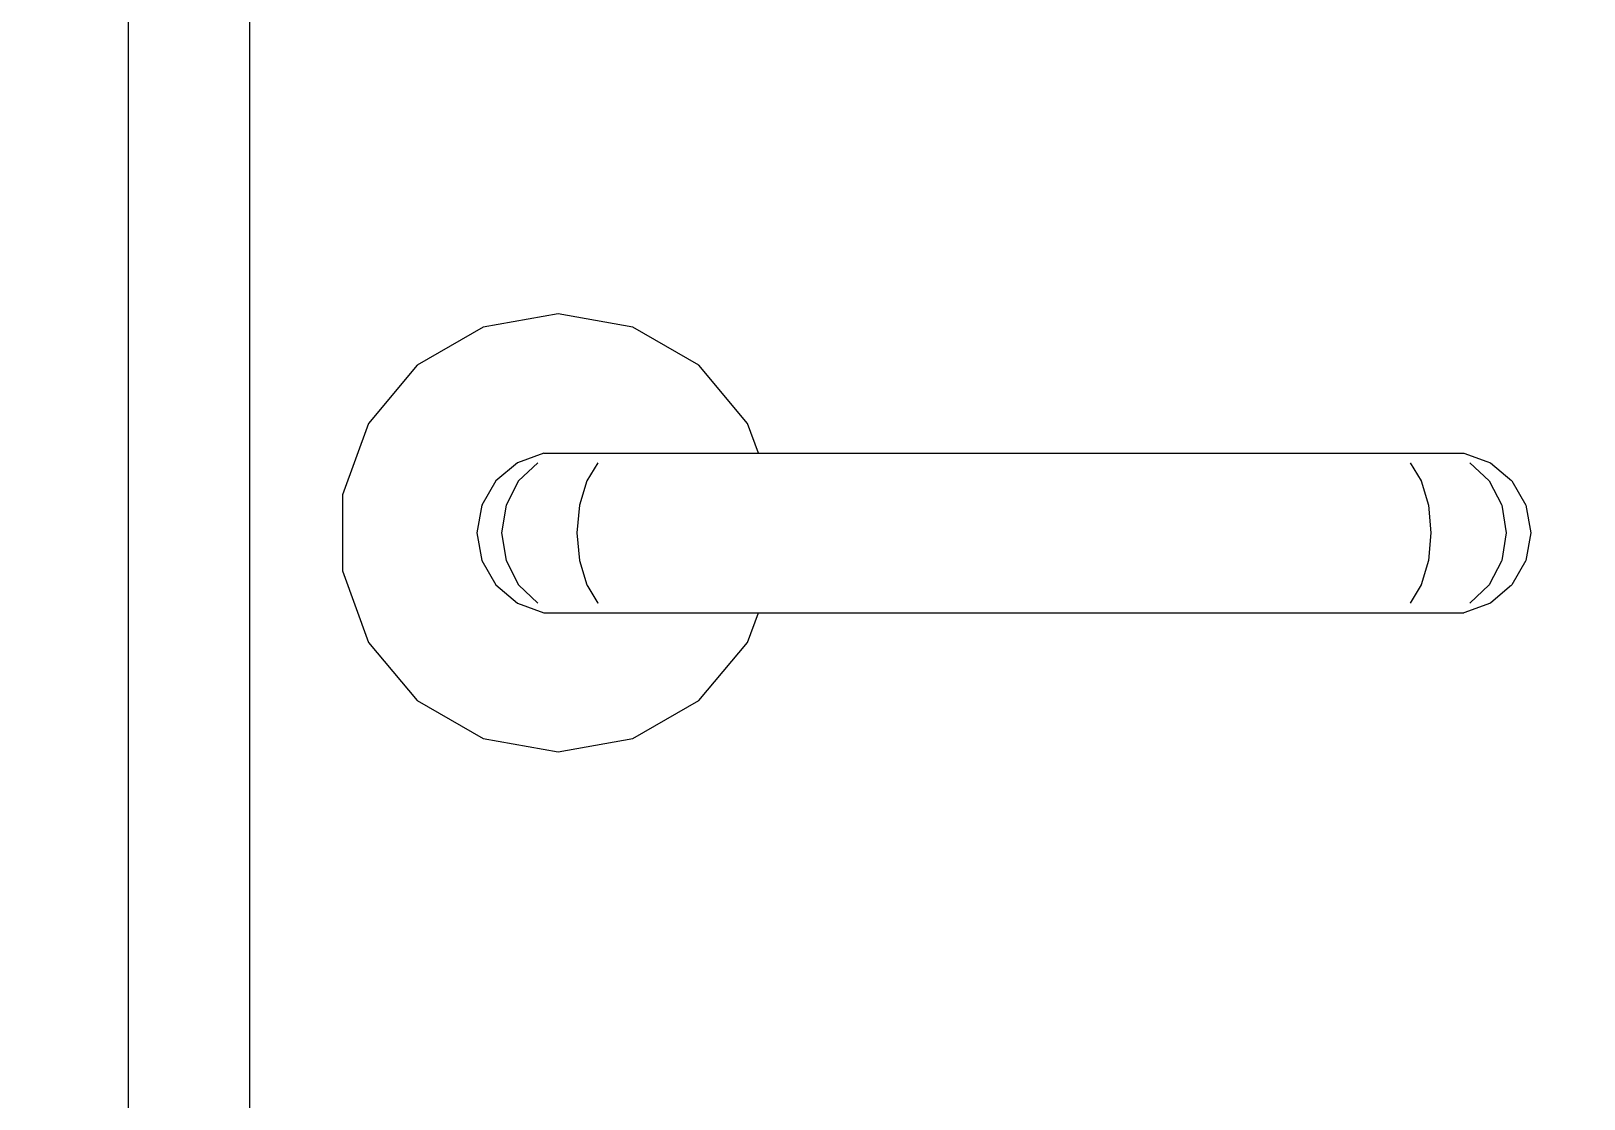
# Model space of a CAD drawing. Header units: millimetres. Extents: x -15634 to 67596, y -3027 to 55843.
# Drawn here: x 11357.4 to 11548.9, y 13125.8 to 13257.5 of the extents above; entities that cross this region are included whole.
import ezdxf

# ---------------------------------------------------------------- set-up
doc = ezdxf.new("R2010")
doc.units = ezdxf.units.MM
doc.header["$MEASUREMENT"] = 0
doc.set_wipeout_variables(frame=1)
doc.linetypes.add('Wipeout_Contour', pattern=[1000, 0, -1000])
doc.layers.add('Dimensioning - General', color=7, linetype='Continuous')
doc.layers.add('Structural - Bearing', color=7, linetype='Continuous')
for name, color, linetype, lineweight, true_color in [('Dimensioning - General_Pen_No__61', 7, 'Continuous', 20, 0x6a6a6a), ('Dimensioning - General_Pen_No__88', 7, 'Continuous', 20, 0xfd4435), ('Structural - Bearing_Pen_No__82', 7, 'Continuous', 20, 0xaaaaaa)]:
    doc.layers.add(name, color=color, linetype=linetype, lineweight=lineweight, true_color=true_color)
doc.styles.add('GENERATED_STYLE_6', font='calibril.ttf')
doc.dimstyles.new('GENERATED_STYLE__3', dxfattribs={"dimtxt": 195.999997, "dimasz": 106.4, "dimexe": 0.18, "dimexo": 0.0625, "dimgap": 0.09, "dimtad": 1, "dimdec": 0, "dimlfac": 0.1, "dimzin": 0, "dimdsep": 46, "dimtxsty": 'GENERATED_STYLE_6', "dimblk": 'ARROWHEAD_2', "dimblk1": 'ARROWHEAD_2', "dimblk2": 'ARROWHEAD_2', "dimcen": 0.09, "dimse1": 1, "dimse2": 1, "dimclrd": 256, "dimclre": 256, "dimclrt": 256, "dimadec": 0, "dimazin": 0, "dimtfac": 1, "dimtdec": 4, "dimtmove": 0, "dimatfit": 3, "dimfxl": 1, "dimtolj": 1, "dimtzin": 0, "dimarcsym": 0})

# ---------------------------------------------------------------- blocks, each defined once
blk = doc.blocks.new('*D43')
at = {"layer": 'Dimensioning - General_Pen_No__61', "color": 251, "linetype": 'Continuous', "lineweight": 20, "true_color": 0x6a6a6a, "transparency": 16777216}
for p, q in [((27454.43, 14836.02), (27594.43, 14755.19)), ((27629.43, 14795.6), (27419.43, 14795.6)), ((27524.43, 12095.6), (27524.43, 14795.6)), ((27454.43, 12136.02), (27594.43, 12055.19)), ((27629.43, 12095.6), (27419.43, 12095.6)), ((27524.43, 12027.14), (27524.43, 12095.6))]:
    blk.add_line(p, q, dxfattribs=at)
at = {"layer": 'Dimensioning - General_Pen_No__88', "color": 20, "lineweight": 20, "true_color": 0xfd4435, "transparency": 16777216, "char_height": 196, "attachment_point": 7, "rotation": 90, "style": 'GENERATED_STYLE_6'}
for s, insert in [('\\A1;{\\pql;\\fCalibri Light|b0|i0|c0|p34;20}', (27485.23, 14437.36)), ('\\A1;{\\pql;\\fCalibri Light|b0|i0|c0|p34;270}', (27485.23, 13207.27))]:
    blk.add_mtext(s, dxfattribs=dict(at, insert=insert))
blk = doc.blocks.new('ARROWHEAD_2')
at = {"color": 0, "linetype": 'Continuous', "lineweight": 0}
for p, q in [((-0.3781, -0.655), (0.3781, 0.655)), ((0, 0), (-1, 0))]:
    blk.add_line(p, q, dxfattribs=at)
blk = doc.blocks.new('*D91')
at = {"layer": 'Dimensioning - General_Pen_No__61', "color": 251, "linetype": 'Continuous', "lineweight": 20, "true_color": 0x6a6a6a, "transparency": 16777216}
for p, q in [((28004.43, 14836.02), (28144.43, 14755.19)), ((28179.43, 14795.6), (27969.43, 14795.6)), ((28074.43, 12095.6), (28074.43, 14795.6)), ((28004.43, 12136.02), (28144.43, 12055.19)), ((28179.43, 12095.6), (27969.43, 12095.6))]:
    blk.add_line(p, q, dxfattribs=at)
at = {"layer": 'Dimensioning - General_Pen_No__88', "color": 20, "lineweight": 20, "true_color": 0xfd4435, "transparency": 16777216, "char_height": 196, "attachment_point": 7, "rotation": 90, "style": 'GENERATED_STYLE_6'}
for s, insert in [('\\A1;{\\pql;\\fCalibri Light|b0|i0|c0|p34;20}', (28035.23, 14437.36)), ('\\A1;{\\pql;\\fCalibri Light|b0|i0|c0|p34;270}', (28035.23, 13207.27))]:
    blk.add_mtext(s, dxfattribs=dict(at, insert=insert))
blk = doc.blocks.new('*D124')
at = {"layer": 'Dimensioning - General_Pen_No__61', "color": 251, "linetype": 'Continuous', "lineweight": 20, "true_color": 0x6a6a6a, "transparency": 16777216}
for p, q in [((28554.43, 15036.02), (28694.43, 14955.19)), ((28729.43, 14995.6), (28519.43, 14995.6)), ((28624.43, 12095.6), (28624.43, 14995.6)), ((28554.43, 12136.02), (28694.43, 12055.19)), ((28729.43, 12095.6), (28519.43, 12095.6))]:
    blk.add_line(p, q, dxfattribs=at)
at = {"layer": 'Dimensioning - General_Pen_No__88', "color": 20, "lineweight": 20, "true_color": 0xfd4435, "transparency": 16777216, "insert": (28585.23, 13307.27), "char_height": 196, "attachment_point": 7, "rotation": 90, "style": 'GENERATED_STYLE_6'}
blk.add_mtext('\\A1;{\\pql;\\fCalibri Light|b0|i0|c0|p34;290}', dxfattribs=at)
blk = doc.blocks.new('*D139')
at = {"layer": 'Dimensioning - General_Pen_No__61', "color": 251, "linetype": 'Continuous', "lineweight": 20, "true_color": 0x6a6a6a, "transparency": 16777216}
for p, q in [((34964.93, 14836.02), (35104.93, 14755.19)), ((35139.93, 14795.6), (34929.93, 14795.6)), ((35034.93, 12095.6), (35034.93, 14795.6)), ((34964.93, 12136.02), (35104.93, 12055.19)), ((35139.93, 12095.6), (34929.93, 12095.6)), ((35034.93, 12027.14), (35034.93, 12095.6))]:
    blk.add_line(p, q, dxfattribs=at)
at = {"layer": 'Dimensioning - General_Pen_No__88', "color": 20, "lineweight": 20, "true_color": 0xfd4435, "transparency": 16777216, "char_height": 196, "attachment_point": 7, "rotation": 90, "style": 'GENERATED_STYLE_6'}
for s, insert in [('\\A1;{\\pql;\\fCalibri Light|b0|i0|c0|p34;20}', (34995.73, 14437.36)), ('\\A1;{\\pql;\\fCalibri Light|b0|i0|c0|p34;270}', (34995.73, 13207.27))]:
    blk.add_mtext(s, dxfattribs=dict(at, insert=insert))
blk = doc.blocks.new('*D187')
at = {"layer": 'Dimensioning - General_Pen_No__61', "color": 251, "linetype": 'Continuous', "lineweight": 20, "true_color": 0x6a6a6a, "transparency": 16777216}
for p, q in [((35514.93, 14836.02), (35654.93, 14755.19)), ((35689.93, 14795.6), (35479.93, 14795.6)), ((35584.93, 12095.6), (35584.93, 14795.6)), ((35514.93, 12136.02), (35654.93, 12055.19)), ((35689.93, 12095.6), (35479.93, 12095.6))]:
    blk.add_line(p, q, dxfattribs=at)
at = {"layer": 'Dimensioning - General_Pen_No__88', "color": 20, "lineweight": 20, "true_color": 0xfd4435, "transparency": 16777216, "char_height": 196, "attachment_point": 7, "rotation": 90, "style": 'GENERATED_STYLE_6'}
for s, insert in [('\\A1;{\\pql;\\fCalibri Light|b0|i0|c0|p34;20}', (35545.73, 14437.36)), ('\\A1;{\\pql;\\fCalibri Light|b0|i0|c0|p34;270}', (35545.73, 13207.27))]:
    blk.add_mtext(s, dxfattribs=dict(at, insert=insert))
blk = doc.blocks.new('*D220')
at = {"layer": 'Dimensioning - General_Pen_No__61', "color": 251, "linetype": 'Continuous', "lineweight": 20, "true_color": 0x6a6a6a, "transparency": 16777216}
for p, q in [((36064.93, 15036.02), (36204.93, 14955.19)), ((36239.93, 14995.6), (36029.93, 14995.6)), ((36134.93, 12095.6), (36134.93, 14995.6)), ((36064.93, 12136.02), (36204.93, 12055.19)), ((36239.93, 12095.6), (36029.93, 12095.6))]:
    blk.add_line(p, q, dxfattribs=at)
at = {"layer": 'Dimensioning - General_Pen_No__88', "color": 20, "lineweight": 20, "true_color": 0xfd4435, "transparency": 16777216, "insert": (36095.73, 13307.27), "char_height": 196, "attachment_point": 7, "rotation": 90, "style": 'GENERATED_STYLE_6'}
blk.add_mtext('\\A1;{\\pql;\\fCalibri Light|b0|i0|c0|p34;290}', dxfattribs=at)

msp = doc.modelspace()

# ---------------------------------------------------------------- wipeouts: each hides what was drawn before it
at = {"color": 254, "linetype": 'Wipeout_Contour', "lineweight": 0, "ltscale": 69831.840924}
msp.add_wipeout([(11369.37, 14270.6), (11357.37, 14282.6), (11357.37, 12195.6), (11369.37, 12195.6)], dxfattribs=at).dxf.layer = 'Structural - Bearing'
at = {"color": 254, "linetype": 'Wipeout_Contour', "lineweight": 0, "ltscale": 488636.455179}
msp.add_wipeout([(11395.78, 13200.29), (11395.78, 13190.92), (11398.98, 13182.1), (11405.01, 13174.92), (11413.13, 13170.23), (11422.37, 13168.6), (11431.6, 13170.23), (11439.72, 13174.92), (11445.75, 13182.1), (11447.08, 13185.76), (11437.6, 13185.76), (11420.63, 13185.76), (11417.37, 13186.94), (11414.71, 13189.18), (11412.97, 13192.18), (11412.37, 13195.6), (11412.97, 13199.02), (11414.71, 13202.03), (11417.37, 13204.26), (11420.63, 13205.45), (11447.08, 13205.45), (11445.75, 13209.1), (11439.72, 13216.29), (11431.6, 13220.98), (11422.37, 13222.6), (11413.13, 13220.98), (11405.01, 13216.29), (11398.98, 13209.1)], dxfattribs=at).dxf.layer = 'Structural - Bearing'

# ---------------------------------------------------------------- next in the draw order: linework, layer by layer
at = {"layer": 'Structural - Bearing_Pen_No__82', "color": 253, "linetype": 'Continuous', "lineweight": 20, "true_color": 0xaaaaaa}
for p, q in [((11422.37, 13222.6), (11413.13, 13220.98)), ((11431.6, 13220.98), (11422.37, 13222.6)), ((11413.13, 13220.98), (11405.01, 13216.29)), ((11439.72, 13216.29), (11431.6, 13220.98)), ((11405.01, 13216.29), (11398.98, 13209.1)), ((11445.75, 13209.1), (11439.72, 13216.29)), ((11398.98, 13209.1), (11395.78, 13200.29)), ((11395.78, 13200.29), (11395.78, 13190.92)), ((11395.78, 13190.92), (11398.98, 13182.1)), ((11398.98, 13182.1), (11405.01, 13174.92)), ((11439.72, 13174.92), (11445.75, 13182.1)), ((11405.01, 13174.92), (11413.13, 13170.23)), ((11431.6, 13170.23), (11439.72, 13174.92)), ((11413.13, 13170.23), (11422.37, 13168.6)), ((11422.37, 13168.6), (11431.6, 13170.23))]:
    msp.add_line(p, q, dxfattribs=at)

# ---------------------------------------------------------------- next in the draw order: wipeouts: each hides what was drawn before it
at = {"color": 254, "linetype": 'Wipeout_Contour', "lineweight": 0, "ltscale": 69834.23987}
msp.add_wipeout([(11369.37, 12195.6), (11384.37, 12195.6), (11384.37, 14255.6), (11369.37, 14255.6)], dxfattribs=at).dxf.layer = 'Structural - Bearing'
at = {"color": 254, "linetype": 'Wipeout_Contour', "lineweight": 0, "ltscale": 69832.760031}
msp.add_wipeout([(11417.37, 13204.26), (11419.89, 13204.26), (11422.82, 13205.45), (11420.63, 13205.45)], dxfattribs=at).dxf.layer = 'Structural - Bearing'
at = {"color": 254, "linetype": 'Wipeout_Contour', "lineweight": 0, "ltscale": 69783.910881}
msp.add_wipeout([(11415.41, 13195.6), (11412.37, 13195.6), (11412.97, 13192.18), (11415.95, 13192.18)], dxfattribs=at).dxf.layer = 'Structural - Bearing'

# ---------------------------------------------------------------- next in the draw order: linework, layer by layer
at = {"layer": 'Structural - Bearing_Pen_No__82', "color": 253, "linetype": 'Continuous', "lineweight": 20, "true_color": 0xaaaaaa}
for p, q in [((11369.37, 12195.6), (11369.37, 14270.6)), ((11384.37, 12195.6), (11384.37, 14255.6))]:
    msp.add_line(p, q, dxfattribs=at)

# ---------------------------------------------------------------- next in the draw order: wipeouts: each hides what was drawn before it
at = {"color": 254, "linetype": 'Wipeout_Contour', "lineweight": 0, "ltscale": 69820.242532}
msp.add_wipeout([(11414.71, 13202.03), (11417.51, 13202.03), (11419.89, 13204.26), (11417.37, 13204.26)], dxfattribs=at).dxf.layer = 'Structural - Bearing'
at = {"color": 254, "linetype": 'Wipeout_Contour', "lineweight": 0, "ltscale": 69777.078065}
msp.add_wipeout([(11412.97, 13192.18), (11414.71, 13189.18), (11417.51, 13189.18), (11415.95, 13192.18)], dxfattribs=at).dxf.layer = 'Structural - Bearing'

# ---------------------------------------------------------------- next in the draw order: wipeouts: each hides what was drawn before it
at = {"color": 254, "linetype": 'Wipeout_Contour', "lineweight": 0, "ltscale": 69844.650951}
msp.add_wipeout([(11422.82, 13205.45), (11419.89, 13204.26), (11427.28, 13204.26), (11428.97, 13205.45)], dxfattribs=at).dxf.layer = 'Structural - Bearing'
at = {"color": 254, "linetype": 'Wipeout_Contour', "lineweight": 0, "ltscale": 69806.869502}
msp.add_wipeout([(11412.97, 13199.02), (11415.95, 13199.02), (11417.51, 13202.03), (11414.71, 13202.03)], dxfattribs=at).dxf.layer = 'Structural - Bearing'
at = {"color": 254, "linetype": 'Wipeout_Contour', "lineweight": 0, "ltscale": 69774.602858}
msp.add_wipeout([(11417.51, 13189.18), (11414.71, 13189.18), (11417.37, 13186.94), (11419.89, 13186.94)], dxfattribs=at).dxf.layer = 'Structural - Bearing'

# ---------------------------------------------------------------- next in the draw order: linework, layer by layer
at = {"layer": 'Structural - Bearing_Pen_No__82', "color": 253, "linetype": 'Continuous', "lineweight": 20, "true_color": 0xaaaaaa}
msp.add_line((11420.63, 13205.45), (11422.82, 13205.45), dxfattribs=at)

# ---------------------------------------------------------------- next in the draw order: wipeouts: each hides what was drawn before it
at = {"color": 254, "linetype": 'Wipeout_Contour', "lineweight": 0, "ltscale": 69834.018317}
msp.add_wipeout([(11417.51, 13202.03), (11425.9, 13202.03), (11427.28, 13204.26), (11419.89, 13204.26)], dxfattribs=at).dxf.layer = 'Structural - Bearing'
at = {"color": 254, "linetype": 'Wipeout_Contour', "lineweight": 0, "ltscale": 69794.257755}
msp.add_wipeout([(11412.97, 13199.02), (11412.37, 13195.6), (11415.41, 13195.6), (11415.95, 13199.02)], dxfattribs=at).dxf.layer = 'Structural - Bearing'
at = {"color": 254, "linetype": 'Wipeout_Contour', "lineweight": 0, "ltscale": 69776.780395}
msp.add_wipeout([(11419.89, 13186.94), (11417.37, 13186.94), (11420.63, 13185.76), (11422.82, 13185.76)], dxfattribs=at).dxf.layer = 'Structural - Bearing'

# ---------------------------------------------------------------- next in the draw order: linework, layer by layer
at = {"layer": 'Structural - Bearing_Pen_No__82', "color": 253, "linetype": 'Continuous', "lineweight": 20, "true_color": 0xaaaaaa}
for p, q in [((11420.63, 13205.45), (11417.37, 13204.26)), ((11412.97, 13199.02), (11412.37, 13195.6)), ((11412.37, 13195.6), (11412.97, 13192.18))]:
    msp.add_line(p, q, dxfattribs=at)

# ---------------------------------------------------------------- next in the draw order: wipeouts: each hides what was drawn before it
at = {"color": 254, "linetype": 'Wipeout_Contour', "lineweight": 0, "ltscale": 69865.031434}
msp.add_wipeout([(11428.97, 13205.45), (11427.28, 13204.26), (11436.71, 13204.26), (11437.14, 13205.45)], dxfattribs=at).dxf.layer = 'Structural - Bearing'
at = {"color": 254, "linetype": 'Wipeout_Contour', "lineweight": 0, "ltscale": 69822.048735}
msp.add_wipeout([(11415.95, 13199.02), (11425, 13199.02), (11425.9, 13202.03), (11417.51, 13202.03)], dxfattribs=at).dxf.layer = 'Structural - Bearing'
at = {"color": 254, "linetype": 'Wipeout_Contour', "lineweight": 0, "ltscale": 69799.845468}
msp.add_wipeout([(11424.69, 13195.6), (11415.41, 13195.6), (11415.95, 13192.18), (11425, 13192.18)], dxfattribs=at).dxf.layer = 'Structural - Bearing'

# ---------------------------------------------------------------- next in the draw order: linework, layer by layer
at = {"layer": 'Structural - Bearing_Pen_No__82', "color": 253, "linetype": 'Continuous', "lineweight": 20, "true_color": 0xaaaaaa}
for p, q in [((11422.82, 13205.45), (11428.97, 13205.45)), ((11417.37, 13204.26), (11414.71, 13202.03)), ((11419.89, 13204.26), (11417.51, 13202.03)), ((11412.97, 13192.18), (11414.71, 13189.18))]:
    msp.add_line(p, q, dxfattribs=at)

# ---------------------------------------------------------------- next in the draw order: wipeouts: each hides what was drawn before it
at = {"color": 254, "linetype": 'Wipeout_Contour', "lineweight": 0, "ltscale": 69857.364067}
msp.add_wipeout([(11427.28, 13204.26), (11425.9, 13202.03), (11436.36, 13202.03), (11436.71, 13204.26)], dxfattribs=at).dxf.layer = 'Structural - Bearing'
at = {"color": 254, "linetype": 'Wipeout_Contour', "lineweight": 0, "ltscale": 69810.190003}
msp.add_wipeout([(11415.41, 13195.6), (11424.69, 13195.6), (11425, 13199.02), (11415.95, 13199.02)], dxfattribs=at).dxf.layer = 'Structural - Bearing'
at = {"color": 254, "linetype": 'Wipeout_Contour', "lineweight": 0, "ltscale": 69792.263719}
msp.add_wipeout([(11425, 13192.18), (11415.95, 13192.18), (11417.51, 13189.18), (11425.9, 13189.18)], dxfattribs=at).dxf.layer = 'Structural - Bearing'

# ---------------------------------------------------------------- next in the draw order: linework, layer by layer
at = {"layer": 'Structural - Bearing_Pen_No__82', "color": 253, "linetype": 'Continuous', "lineweight": 20, "true_color": 0xaaaaaa}
for p, q in [((11414.71, 13202.03), (11412.97, 13199.02)), ((11417.51, 13202.03), (11415.95, 13199.02)), ((11415.95, 13199.02), (11415.41, 13195.6)), ((11415.41, 13195.6), (11415.95, 13192.18))]:
    msp.add_line(p, q, dxfattribs=at)

# ---------------------------------------------------------------- next in the draw order: wipeouts: each hides what was drawn before it
at = {"color": 254, "linetype": 'Wipeout_Contour', "lineweight": 0, "ltscale": 69982.758577}
msp.add_wipeout([(11437.14, 13205.45), (11436.71, 13204.26), (11518.03, 13204.26), (11517.6, 13205.45)], dxfattribs=at).dxf.layer = 'Structural - Bearing'
at = {"color": 254, "linetype": 'Wipeout_Contour', "lineweight": 0, "ltscale": 69847.596347}
msp.add_wipeout([(11425.9, 13202.03), (11425, 13199.02), (11436.13, 13199.02), (11436.36, 13202.03)], dxfattribs=at).dxf.layer = 'Structural - Bearing'
at = {"color": 254, "linetype": 'Wipeout_Contour', "lineweight": 0, "ltscale": 69826.568765}
msp.add_wipeout([(11424.69, 13195.6), (11425, 13192.18), (11436.13, 13192.18), (11436.05, 13195.6)], dxfattribs=at).dxf.layer = 'Structural - Bearing'
at = {"color": 254, "linetype": 'Wipeout_Contour', "lineweight": 0, "ltscale": 69788.387587}
msp.add_wipeout([(11425.9, 13189.18), (11417.51, 13189.18), (11419.89, 13186.94), (11427.28, 13186.94)], dxfattribs=at).dxf.layer = 'Structural - Bearing'

# ---------------------------------------------------------------- next in the draw order: linework, layer by layer
at = {"layer": 'Structural - Bearing_Pen_No__82', "color": 253, "linetype": 'Continuous', "lineweight": 20, "true_color": 0xaaaaaa}
for p, q in [((11447.08, 13205.45), (11445.75, 13209.1)), ((11428.97, 13205.45), (11437.14, 13205.45)), ((11427.28, 13204.26), (11425.9, 13202.03)), ((11415.95, 13192.18), (11417.51, 13189.18)), ((11414.71, 13189.18), (11417.37, 13186.94))]:
    msp.add_line(p, q, dxfattribs=at)

# ---------------------------------------------------------------- next in the draw order: wipeouts: each hides what was drawn before it
at = {"color": 254, "linetype": 'Wipeout_Contour', "lineweight": 0, "ltscale": 69977.597975}
msp.add_wipeout([(11436.71, 13204.26), (11436.36, 13202.03), (11518.38, 13202.03), (11518.03, 13204.26)], dxfattribs=at).dxf.layer = 'Structural - Bearing'
at = {"color": 254, "linetype": 'Wipeout_Contour', "lineweight": 0, "ltscale": 69836.909384}
msp.add_wipeout([(11425, 13199.02), (11424.69, 13195.6), (11436.05, 13195.6), (11436.13, 13199.02)], dxfattribs=at).dxf.layer = 'Structural - Bearing'
at = {"color": 254, "linetype": 'Wipeout_Contour', "lineweight": 0, "ltscale": 69817.822121}
msp.add_wipeout([(11425, 13192.18), (11425.9, 13189.18), (11436.36, 13189.18), (11436.13, 13192.18)], dxfattribs=at).dxf.layer = 'Structural - Bearing'
at = {"color": 254, "linetype": 'Wipeout_Contour', "lineweight": 0, "ltscale": 69788.680817}
msp.add_wipeout([(11427.28, 13186.94), (11419.89, 13186.94), (11422.82, 13185.76), (11428.97, 13185.76)], dxfattribs=at).dxf.layer = 'Structural - Bearing'

# ---------------------------------------------------------------- next in the draw order: linework, layer by layer
at = {"layer": 'Structural - Bearing_Pen_No__82', "color": 253, "linetype": 'Continuous', "lineweight": 20, "true_color": 0xaaaaaa}
for p, q in [((11425.9, 13202.03), (11425, 13199.02)), ((11425, 13199.02), (11424.69, 13195.6)), ((11424.69, 13195.6), (11425, 13192.18)), ((11417.51, 13189.18), (11419.89, 13186.94)), ((11417.37, 13186.94), (11420.63, 13185.76)), ((11420.63, 13185.76), (11422.82, 13185.76))]:
    msp.add_line(p, q, dxfattribs=at)

# ---------------------------------------------------------------- next in the draw order: wipeouts: each hides what was drawn before it
at = {"color": 254, "linetype": 'Wipeout_Contour', "lineweight": 0, "ltscale": 70100.541616}
msp.add_wipeout([(11517.6, 13205.45), (11518.03, 13204.26), (11527.46, 13204.26), (11525.77, 13205.45)], dxfattribs=at).dxf.layer = 'Structural - Bearing'
at = {"color": 254, "linetype": 'Wipeout_Contour', "lineweight": 0, "ltscale": 69969.690439}
msp.add_wipeout([(11436.36, 13202.03), (11436.13, 13199.02), (11518.6, 13199.02), (11518.38, 13202.03)], dxfattribs=at).dxf.layer = 'Structural - Bearing'
at = {"color": 254, "linetype": 'Wipeout_Contour', "lineweight": 0, "ltscale": 69949.667777}
msp.add_wipeout([(11436.05, 13195.6), (11436.13, 13192.18), (11518.6, 13192.18), (11518.68, 13195.6)], dxfattribs=at).dxf.layer = 'Structural - Bearing'
at = {"color": 254, "linetype": 'Wipeout_Contour', "lineweight": 0, "ltscale": 69811.748473}
msp.add_wipeout([(11425.9, 13189.18), (11427.28, 13186.94), (11436.71, 13186.94), (11436.36, 13189.18)], dxfattribs=at).dxf.layer = 'Structural - Bearing'

# ---------------------------------------------------------------- next in the draw order: linework, layer by layer
at = {"layer": 'Structural - Bearing_Pen_No__82', "color": 253, "linetype": 'Continuous', "lineweight": 20, "true_color": 0xaaaaaa}
for p, q in [((11437.14, 13205.45), (11517.6, 13205.45)), ((11425, 13192.18), (11425.9, 13189.18))]:
    msp.add_line(p, q, dxfattribs=at)

# ---------------------------------------------------------------- next in the draw order: wipeouts: each hides what was drawn before it
at = {"color": 254, "linetype": 'Wipeout_Contour', "lineweight": 0, "ltscale": 70097.895578}
msp.add_wipeout([(11518.03, 13204.26), (11518.38, 13202.03), (11528.83, 13202.03), (11527.46, 13204.26)], dxfattribs=at).dxf.layer = 'Structural - Bearing'
at = {"color": 254, "linetype": 'Wipeout_Contour', "lineweight": 0, "ltscale": 69959.990263}
msp.add_wipeout([(11436.13, 13199.02), (11436.05, 13195.6), (11518.68, 13195.6), (11518.6, 13199.02)], dxfattribs=at).dxf.layer = 'Structural - Bearing'
at = {"color": 254, "linetype": 'Wipeout_Contour', "lineweight": 0, "ltscale": 69939.968026}
msp.add_wipeout([(11436.13, 13192.18), (11436.36, 13189.18), (11518.38, 13189.18), (11518.6, 13192.18)], dxfattribs=at).dxf.layer = 'Structural - Bearing'
at = {"color": 254, "linetype": 'Wipeout_Contour', "lineweight": 0, "ltscale": 69809.077564}
msp.add_wipeout([(11427.28, 13186.94), (11428.97, 13185.76), (11437.14, 13185.76), (11436.71, 13186.94)], dxfattribs=at).dxf.layer = 'Structural - Bearing'

# ---------------------------------------------------------------- next in the draw order: linework, layer by layer
at = {"layer": 'Structural - Bearing_Pen_No__82', "color": 253, "linetype": 'Continuous', "lineweight": 20, "true_color": 0xaaaaaa}
for p, q in [((11425.9, 13189.18), (11427.28, 13186.94)), ((11422.82, 13185.76), (11428.97, 13185.76))]:
    msp.add_line(p, q, dxfattribs=at)

# ---------------------------------------------------------------- next in the draw order: wipeouts: each hides what was drawn before it
at = {"color": 254, "linetype": 'Wipeout_Contour', "lineweight": 0, "ltscale": 70121.020205}
msp.add_wipeout([(11531.91, 13205.45), (11525.77, 13205.45), (11527.46, 13204.26), (11534.84, 13204.26)], dxfattribs=at).dxf.layer = 'Structural - Bearing'
at = {"color": 254, "linetype": 'Wipeout_Contour', "lineweight": 0, "ltscale": 70091.85415}
msp.add_wipeout([(11518.38, 13202.03), (11518.6, 13199.02), (11529.73, 13199.02), (11528.83, 13202.03)], dxfattribs=at).dxf.layer = 'Structural - Bearing'
at = {"color": 254, "linetype": 'Wipeout_Contour', "lineweight": 0, "ltscale": 70072.839552}
msp.add_wipeout([(11518.68, 13195.6), (11518.6, 13192.18), (11529.73, 13192.18), (11530.04, 13195.6)], dxfattribs=at).dxf.layer = 'Structural - Bearing'
at = {"color": 254, "linetype": 'Wipeout_Contour', "lineweight": 0, "ltscale": 69932.060598}
msp.add_wipeout([(11436.36, 13189.18), (11436.71, 13186.94), (11518.03, 13186.94), (11518.38, 13189.18)], dxfattribs=at).dxf.layer = 'Structural - Bearing'

# ---------------------------------------------------------------- next in the draw order: linework, layer by layer
at = {"layer": 'Structural - Bearing_Pen_No__82', "color": 253, "linetype": 'Continuous', "lineweight": 20, "true_color": 0xaaaaaa}
msp.add_line((11517.6, 13205.45), (11525.77, 13205.45), dxfattribs=at)

# ---------------------------------------------------------------- next in the draw order: wipeouts: each hides what was drawn before it
at = {"color": 254, "linetype": 'Wipeout_Contour', "lineweight": 0, "ltscale": 70121.357181}
msp.add_wipeout([(11527.46, 13204.26), (11528.83, 13202.03), (11537.23, 13202.03), (11534.84, 13204.26)], dxfattribs=at).dxf.layer = 'Structural - Bearing'
at = {"color": 254, "linetype": 'Wipeout_Contour', "lineweight": 0, "ltscale": 70083.143909}
msp.add_wipeout([(11518.6, 13199.02), (11518.68, 13195.6), (11530.04, 13195.6), (11529.73, 13199.02)], dxfattribs=at).dxf.layer = 'Structural - Bearing'
at = {"color": 254, "linetype": 'Wipeout_Contour', "lineweight": 0, "ltscale": 70062.183539}
msp.add_wipeout([(11518.6, 13192.18), (11518.38, 13189.18), (11528.83, 13189.18), (11529.73, 13192.18)], dxfattribs=at).dxf.layer = 'Structural - Bearing'
at = {"color": 254, "linetype": 'Wipeout_Contour', "lineweight": 0, "ltscale": 69926.898717}
msp.add_wipeout([(11436.71, 13186.94), (11437.14, 13185.76), (11517.6, 13185.76), (11518.03, 13186.94)], dxfattribs=at).dxf.layer = 'Structural - Bearing'

# ---------------------------------------------------------------- next in the draw order: linework, layer by layer
at = {"layer": 'Structural - Bearing_Pen_No__82', "color": 253, "linetype": 'Continuous', "lineweight": 20, "true_color": 0xaaaaaa}
for p, q in [((11428.97, 13185.76), (11437.14, 13185.76)), ((11445.75, 13182.1), (11447.08, 13185.76))]:
    msp.add_line(p, q, dxfattribs=at)

# ---------------------------------------------------------------- next in the draw order: wipeouts: each hides what was drawn before it
at = {"color": 254, "linetype": 'Wipeout_Contour', "lineweight": 0, "ltscale": 70132.975241}
msp.add_wipeout([(11534.1, 13205.45), (11531.91, 13205.45), (11534.84, 13204.26), (11537.37, 13204.26)], dxfattribs=at).dxf.layer = 'Structural - Bearing'
at = {"color": 254, "linetype": 'Wipeout_Contour', "lineweight": 0, "ltscale": 70117.531293}
msp.add_wipeout([(11537.23, 13202.03), (11528.83, 13202.03), (11529.73, 13199.02), (11538.78, 13199.02)], dxfattribs=at).dxf.layer = 'Structural - Bearing'
at = {"color": 254, "linetype": 'Wipeout_Contour', "lineweight": 0, "ltscale": 70099.699808}
msp.add_wipeout([(11530.04, 13195.6), (11529.73, 13192.18), (11538.78, 13192.18), (11539.32, 13195.6)], dxfattribs=at).dxf.layer = 'Structural - Bearing'
at = {"color": 254, "linetype": 'Wipeout_Contour', "lineweight": 0, "ltscale": 70052.436401}
msp.add_wipeout([(11518.38, 13189.18), (11518.03, 13186.94), (11527.46, 13186.94), (11528.83, 13189.18)], dxfattribs=at).dxf.layer = 'Structural - Bearing'

# ---------------------------------------------------------------- next in the draw order: linework, layer by layer
at = {"layer": 'Structural - Bearing_Pen_No__82', "color": 253, "linetype": 'Continuous', "lineweight": 20, "true_color": 0xaaaaaa}
for p, q in [((11525.77, 13205.45), (11531.91, 13205.45)), ((11531.91, 13205.45), (11534.1, 13205.45)), ((11527.46, 13204.26), (11528.83, 13202.03))]:
    msp.add_line(p, q, dxfattribs=at)

# ---------------------------------------------------------------- next in the draw order: wipeouts: each hides what was drawn before it
at = {"color": 254, "linetype": 'Wipeout_Contour', "lineweight": 0, "ltscale": 70135.210241}
msp.add_wipeout([(11537.37, 13204.26), (11534.84, 13204.26), (11537.23, 13202.03), (11540.03, 13202.03)], dxfattribs=at).dxf.layer = 'Structural - Bearing'
at = {"color": 254, "linetype": 'Wipeout_Contour', "lineweight": 0, "ltscale": 70110.00026}
msp.add_wipeout([(11529.73, 13199.02), (11530.04, 13195.6), (11539.32, 13195.6), (11538.78, 13199.02)], dxfattribs=at).dxf.layer = 'Structural - Bearing'
at = {"color": 254, "linetype": 'Wipeout_Contour', "lineweight": 0, "ltscale": 70087.871444}
msp.add_wipeout([(11529.73, 13192.18), (11528.83, 13189.18), (11537.23, 13189.18), (11538.78, 13192.18)], dxfattribs=at).dxf.layer = 'Structural - Bearing'
at = {"color": 254, "linetype": 'Wipeout_Contour', "lineweight": 0, "ltscale": 70044.775748}
msp.add_wipeout([(11518.03, 13186.94), (11517.6, 13185.76), (11525.77, 13185.76), (11527.46, 13186.94)], dxfattribs=at).dxf.layer = 'Structural - Bearing'

# ---------------------------------------------------------------- next in the draw order: linework, layer by layer
at = {"layer": 'Structural - Bearing_Pen_No__82', "color": 253, "linetype": 'Continuous', "lineweight": 20, "true_color": 0xaaaaaa}
for p, q in [((11534.1, 13205.45), (11537.37, 13204.26)), ((11528.83, 13202.03), (11529.73, 13199.02)), ((11529.73, 13199.02), (11530.04, 13195.6)), ((11530.04, 13195.6), (11529.73, 13192.18)), ((11437.14, 13185.76), (11517.6, 13185.76))]:
    msp.add_line(p, q, dxfattribs=at)

# ---------------------------------------------------------------- next in the draw order: wipeouts: each hides what was drawn before it
at = {"color": 254, "linetype": 'Wipeout_Contour', "lineweight": 0, "ltscale": 70132.798138}
msp.add_wipeout([(11537.23, 13202.03), (11538.78, 13199.02), (11541.76, 13199.02), (11540.03, 13202.03)], dxfattribs=at).dxf.layer = 'Structural - Bearing'
at = {"color": 254, "linetype": 'Wipeout_Contour', "lineweight": 0, "ltscale": 70115.727682}
msp.add_wipeout([(11538.78, 13192.18), (11541.76, 13192.18), (11542.37, 13195.6), (11539.32, 13195.6)], dxfattribs=at).dxf.layer = 'Structural - Bearing'
at = {"color": 254, "linetype": 'Wipeout_Contour', "lineweight": 0, "ltscale": 70075.913102}
msp.add_wipeout([(11528.83, 13189.18), (11527.46, 13186.94), (11534.84, 13186.94), (11537.23, 13189.18)], dxfattribs=at).dxf.layer = 'Structural - Bearing'

# ---------------------------------------------------------------- next in the draw order: linework, layer by layer
at = {"layer": 'Structural - Bearing_Pen_No__82', "color": 253, "linetype": 'Continuous', "lineweight": 20, "true_color": 0xaaaaaa}
for p, q in [((11534.84, 13204.26), (11537.23, 13202.03)), ((11537.37, 13204.26), (11540.03, 13202.03)), ((11529.73, 13192.18), (11528.83, 13189.18))]:
    msp.add_line(p, q, dxfattribs=at)

# ---------------------------------------------------------------- next in the draw order: wipeouts: each hides what was drawn before it
at = {"color": 254, "linetype": 'Wipeout_Contour', "lineweight": 0, "ltscale": 70126.025801}
msp.add_wipeout([(11541.76, 13199.02), (11538.78, 13199.02), (11539.32, 13195.6), (11542.37, 13195.6)], dxfattribs=at).dxf.layer = 'Structural - Bearing'
at = {"color": 254, "linetype": 'Wipeout_Contour', "lineweight": 0, "ltscale": 70103.144691}
msp.add_wipeout([(11537.23, 13189.18), (11540.03, 13189.18), (11541.76, 13192.18), (11538.78, 13192.18)], dxfattribs=at).dxf.layer = 'Structural - Bearing'
at = {"color": 254, "linetype": 'Wipeout_Contour', "lineweight": 0, "ltscale": 70065.270562}
msp.add_wipeout([(11525.77, 13185.76), (11531.91, 13185.76), (11534.84, 13186.94), (11527.46, 13186.94)], dxfattribs=at).dxf.layer = 'Structural - Bearing'

# ---------------------------------------------------------------- next in the draw order: linework, layer by layer
at = {"layer": 'Structural - Bearing_Pen_No__82', "color": 253, "linetype": 'Continuous', "lineweight": 20, "true_color": 0xaaaaaa}
for p, q in [((11537.23, 13202.03), (11538.78, 13199.02)), ((11540.03, 13202.03), (11541.76, 13199.02)), ((11538.78, 13199.02), (11539.32, 13195.6)), ((11541.76, 13199.02), (11542.37, 13195.6)), ((11539.32, 13195.6), (11538.78, 13192.18)), ((11542.37, 13195.6), (11541.76, 13192.18)), ((11528.83, 13189.18), (11527.46, 13186.94)), ((11517.6, 13185.76), (11525.77, 13185.76))]:
    msp.add_line(p, q, dxfattribs=at)

# ---------------------------------------------------------------- next in the draw order: wipeouts: each hides what was drawn before it
at = {"color": 254, "linetype": 'Wipeout_Contour', "lineweight": 0, "ltscale": 70089.77508}
msp.add_wipeout([(11534.84, 13186.94), (11537.37, 13186.94), (11540.03, 13189.18), (11537.23, 13189.18)], dxfattribs=at).dxf.layer = 'Structural - Bearing'

# ---------------------------------------------------------------- next in the draw order: linework, layer by layer
at = {"layer": 'Structural - Bearing_Pen_No__82', "color": 253, "linetype": 'Continuous', "lineweight": 20, "true_color": 0xaaaaaa}
for p, q in [((11538.78, 13192.18), (11537.23, 13189.18)), ((11541.76, 13192.18), (11540.03, 13189.18))]:
    msp.add_line(p, q, dxfattribs=at)

# ---------------------------------------------------------------- next in the draw order: wipeouts: each hides what was drawn before it
at = {"color": 254, "linetype": 'Wipeout_Contour', "lineweight": 0, "ltscale": 70077.235074}
msp.add_wipeout([(11534.84, 13186.94), (11531.91, 13185.76), (11534.1, 13185.76), (11537.37, 13186.94)], dxfattribs=at).dxf.layer = 'Structural - Bearing'

# ---------------------------------------------------------------- next in the draw order: linework, layer by layer
at = {"layer": 'Structural - Bearing_Pen_No__82', "color": 253, "linetype": 'Continuous', "lineweight": 20, "true_color": 0xaaaaaa}
for p, q in [((11537.23, 13189.18), (11534.84, 13186.94)), ((11540.03, 13189.18), (11537.37, 13186.94)), ((11537.37, 13186.94), (11534.1, 13185.76)), ((11525.77, 13185.76), (11531.91, 13185.76)), ((11531.91, 13185.76), (11534.1, 13185.76))]:
    msp.add_line(p, q, dxfattribs=at)

# ---------------------------------------------------------------- next in the draw order: dimensions: what is measured, and where the dimension line sits
at = {"layer": 'Dimensioning - General', "color": 251, "linetype": 'Continuous', "lineweight": 20, "true_color": 0x6a6a6a}
for base, p1, p2, picture, middle in [((28624.43, 14995.6), (2570.17, 12095.6), (2464.76, 14995.6), '*D124', (28487.23, 13531.4)), ((36134.93, 14995.6), (10080.67, 12095.6), (9975.26, 14995.6), '*D220', (35997.73, 13531.4)), ((28074.43, 14795.6), (115.63, 12095.6), (20.76, 14795.6), '*D91', (27937.23, 13431.4)), ((27524.43, 14795.6), (100.57, 12095.6), (117.92, 14795.6), '*D43', (27387.23, 13431.4)), ((35584.93, 14795.6), (7626.13, 12095.6), (7531.26, 14795.6), '*D187', (35447.73, 13431.4)), ((35034.93, 14795.6), (7611.07, 12095.6), (7628.41, 14795.6), '*D139', (34897.73, 13431.4))]:
    dim = msp.add_linear_dim(base=base, p1=p1, p2=p2, angle=90, dimstyle='GENERATED_STYLE__3', dxfattribs=at)
    dim.commit()
    dim.dimension.update_dxf_attribs({"geometry": picture, "text_midpoint": middle, "dimtype": 160, "text_rotation": 90})

doc.saveas('drawing.dxf')
